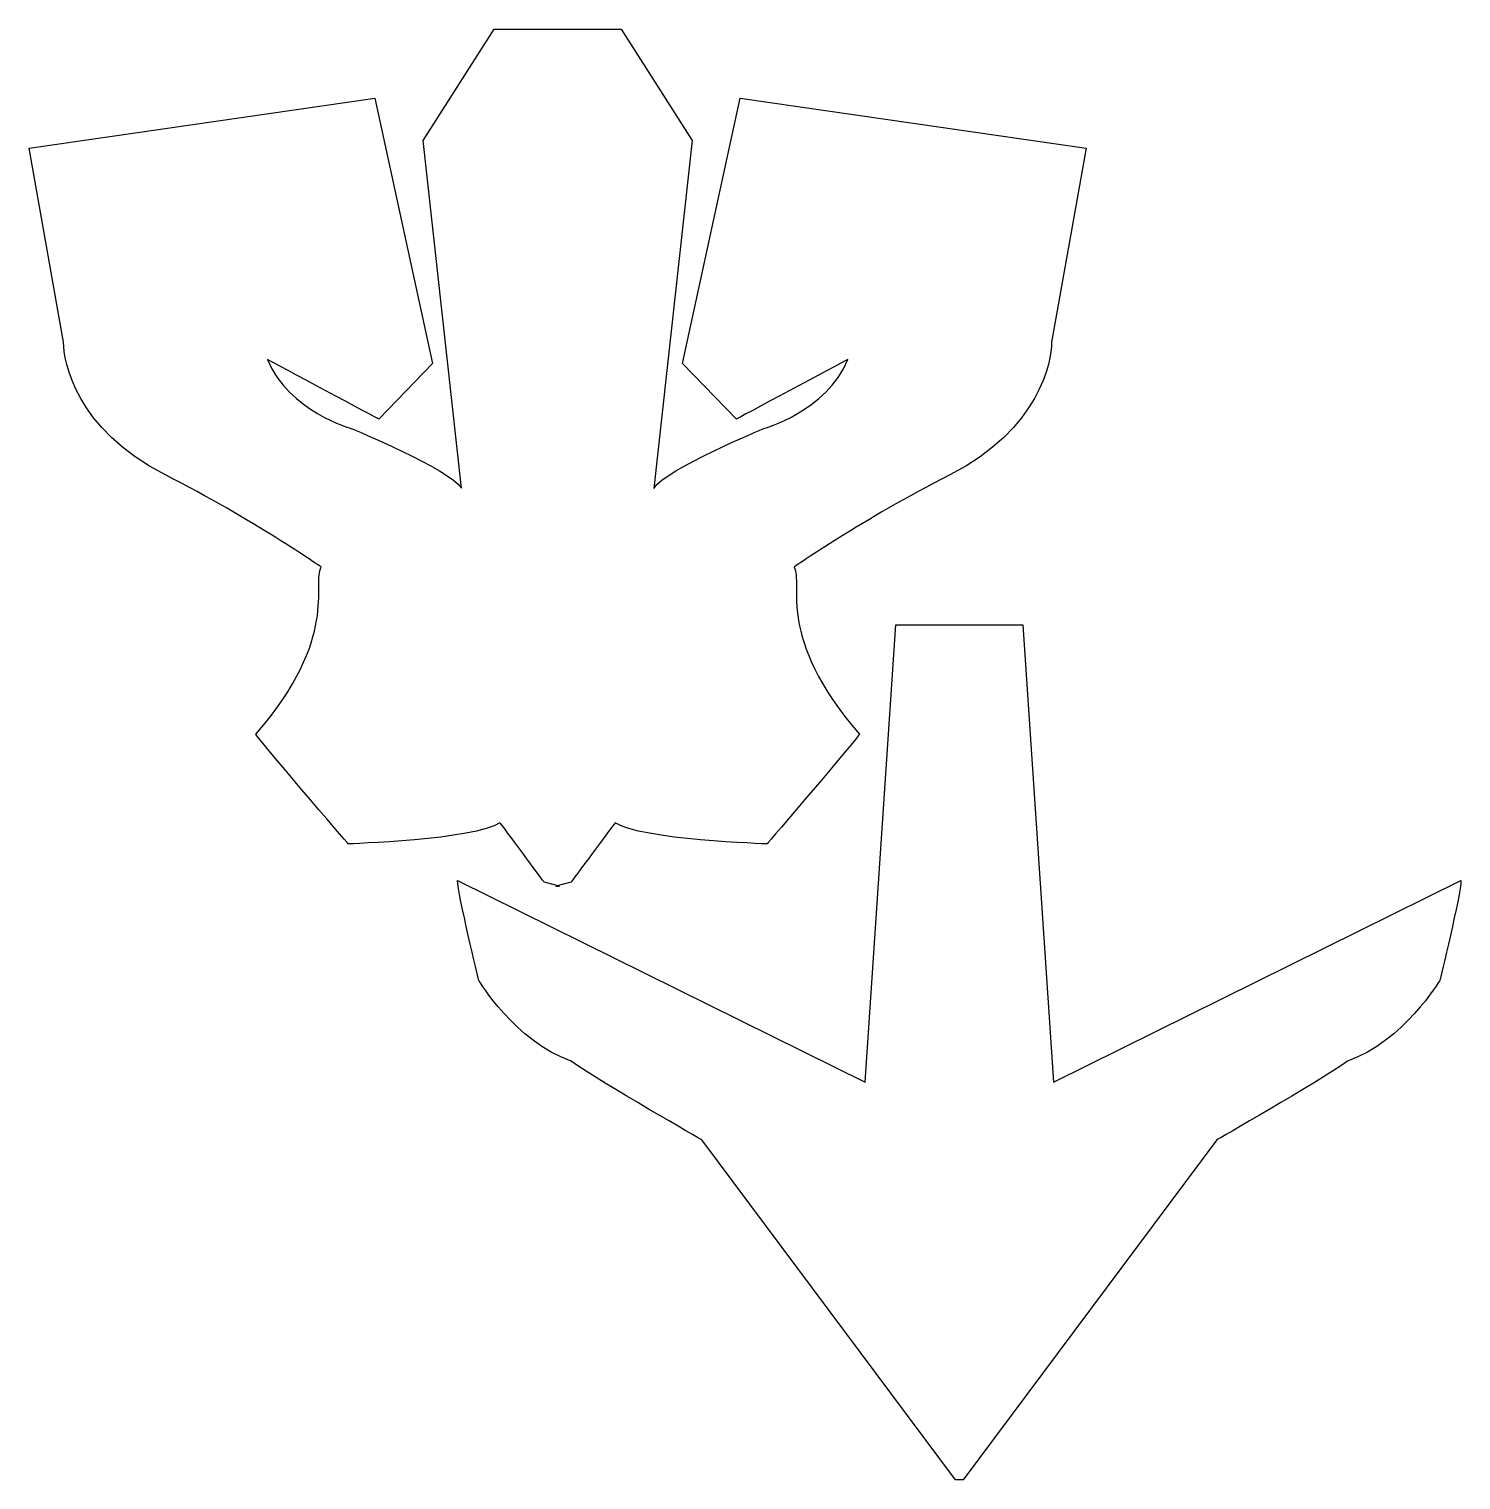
# Model space of a CAD drawing. Header units: centimetres. Extents: x -9.3 to 9.3, y -9.4 to 9.4.
import ezdxf

# ---------------------------------------------------------------- set-up
doc = ezdxf.new("R2010")
doc.units = ezdxf.units.CM
doc.header["$MEASUREMENT"] = 0
doc.layers.add('Camada 1', color=7, linetype='Continuous')

msp = doc.modelspace()

# ---------------------------------------------------------------- linework, layer by layer
at = {"layer": 'Camada 1'}
for points, knots in [([(-2.45775, -1.70924), (-2.45775, -1.70924), (-2.25812, -1.65931), (-2.25812, -1.65931), (-2.25812, -1.65931), (-2.25812, -1.65931), (-1.70919, -0.9108), (-1.68424, -0.88583), (-1.68424, -0.88583), (-1.35989, -1.11036), (0.28696, -1.16034), (0.28696, -1.16034), (0.28696, -1.16034), (0.28696, -1.16034), (1.48465, 0.23698), (1.48465, 0.26193), (1.48465, 0.26193), (0.38679, 1.5345), (0.76104, 2.20815), (0.63626, 2.43273), (0.63626, 2.43273), (0.63626, 2.43273), (1.5328, 3.05617), (2.65736, 3.63042), (2.65736, 3.63042), (3.8301, 4.22925), (3.9798, 5.10259), (3.9798, 5.35209), (3.9798, 5.35209), (3.9798, 5.35209), (4.42896, 7.87222), (4.42896, 7.87222), (4.42896, 7.87222), (4.42896, 7.87222), (-0.06234, 8.52098), (-0.06234, 8.52098), (-0.06234, 8.52098), (-0.06234, 8.52098), (-0.81093, 5.07764), (-0.81093, 5.07764), (-0.81093, 5.07764), (-0.81093, 5.07764), (-0.1123, 4.35403), (-0.1123, 4.35403), (-0.1123, 4.35403), (-0.1123, 4.35403), (1.23509, 5.07764), (1.33489, 5.12754), (1.33489, 5.12754), (1.06038, 4.45383), (0.23703, 4.22925), (0.23703, 4.22925), (0.23703, 4.22925), (0.23703, 4.22925), (-1.03551, 3.70524), (-1.18521, 3.45574), (-1.18521, 3.45574), (-1.18521, 3.45574), (-0.68618, 7.97202), (-0.68618, 7.97202), (-0.68618, 7.97202), (-0.68618, 7.97202), (-1.60939, 9.41925), (-1.60939, 9.41925), (-1.60939, 9.41925), (-1.60939, 9.41925), (-2.4328, 9.41925), (-2.4328, 9.41925), (-2.4328, 9.41925), (-2.4328, 9.41925), (-3.25621, 9.41925), (-3.25621, 9.41925), (-3.25621, 9.41925), (-3.25621, 9.41925), (-4.17945, 7.97206), (-4.17945, 7.97206), (-4.17945, 7.97206), (-4.17945, 7.97206), (-3.68042, 3.45578), (-3.68042, 3.45578), (-3.68042, 3.45578), (-3.83012, 3.70528), (-5.10266, 4.22929), (-5.10266, 4.22929), (-5.10266, 4.22929), (-5.10266, 4.22929), (-5.92604, 4.45387), (-6.20052, 5.12758), (-6.20052, 5.12758), (-6.10072, 5.07768), (-4.75333, 4.35407), (-4.75333, 4.35407), (-4.75333, 4.35407), (-4.75333, 4.35407), (-4.0547, 5.07768), (-4.0547, 5.07768), (-4.0547, 5.07768), (-4.0547, 5.07768), (-4.80323, 8.52099), (-4.80323, 8.52099), (-4.80323, 8.52099), (-4.80323, 8.52099), (-9.29453, 7.87223), (-9.29453, 7.87223), (-9.29453, 7.87223), (-9.29453, 7.87223), (-8.8454, 5.3521), (-8.8454, 5.3521), (-8.8454, 5.3521), (-8.8454, 5.1026), (-8.69567, 4.22926), (-7.52293, 3.63043), (-7.52293, 3.63043), (-6.39834, 3.05618), (-5.50186, 2.43274), (-5.50186, 2.43274), (-5.50186, 2.43274), (-5.62661, 2.20816), (-5.25236, 1.53451), (-6.35022, 0.26194), (-6.35022, 0.26194), (-6.35022, 0.23699), (-5.15253, -1.16033), (-5.15253, -1.16033), (-5.15253, -1.16033), (-5.15253, -1.16033), (-3.50568, -1.11035), (-3.18133, -0.88582), (-3.18133, -0.88582), (-3.15638, -0.9108), (-2.60745, -1.6593), (-2.60745, -1.6593), (-2.60745, -1.6593), (-2.60745, -1.6593), (-2.40782, -1.70923), (-2.40782, -1.70923), (-2.40782, -1.70923), (-2.40782, -1.70923), (-2.45775, -1.70924), (-2.45775, -1.70924)], [0, 0, 0, 0, 0.02777778, 0.02777778, 0.02777778, 0.02777778, 0.05555556, 0.05555556, 0.05555556, 0.05555556, 0.08333333, 0.08333333, 0.08333333, 0.08333333, 0.11111111, 0.11111111, 0.11111111, 0.11111111, 0.13888889, 0.13888889, 0.13888889, 0.13888889, 0.16666667, 0.16666667, 0.16666667, 0.16666667, 0.19444444, 0.19444444, 0.19444444, 0.19444444, 0.22222222, 0.22222222, 0.22222222, 0.22222222, 0.25, 0.25, 0.25, 0.25, 0.27777778, 0.27777778, 0.27777778, 0.27777778, 0.30555556, 0.30555556, 0.30555556, 0.30555556, 0.33333333, 0.33333333, 0.33333333, 0.33333333, 0.36111111, 0.36111111, 0.36111111, 0.36111111, 0.38888889, 0.38888889, 0.38888889, 0.38888889, 0.41666667, 0.41666667, 0.41666667, 0.41666667, 0.44444444, 0.44444444, 0.44444444, 0.44444444, 0.47222222, 0.47222222, 0.47222222, 0.47222222, 0.5, 0.5, 0.5, 0.5, 0.52777778, 0.52777778, 0.52777778, 0.52777778, 0.55555556, 0.55555556, 0.55555556, 0.55555556, 0.58333333, 0.58333333, 0.58333333, 0.58333333, 0.61111111, 0.61111111, 0.61111111, 0.61111111, 0.63888889, 0.63888889, 0.63888889, 0.63888889, 0.66666667, 0.66666667, 0.66666667, 0.66666667, 0.69444444, 0.69444444, 0.69444444, 0.69444444, 0.72222222, 0.72222222, 0.72222222, 0.72222222, 0.75, 0.75, 0.75, 0.75, 0.77777778, 0.77777778, 0.77777778, 0.77777778, 0.80555556, 0.80555556, 0.80555556, 0.80555556, 0.83333333, 0.83333333, 0.83333333, 0.83333333, 0.86111111, 0.86111111, 0.86111111, 0.86111111, 0.88888889, 0.88888889, 0.88888889, 0.88888889, 0.91666667, 0.91666667, 0.91666667, 0.91666667, 0.94444444, 0.94444444, 0.94444444, 0.94444444, 1, 1, 1, 1]), ([(2.83203, -9.41925), (2.83203, -9.41925), (6.12564, -5.00283), (6.12564, -5.00283), (6.12564, -5.00283), (6.12564, -5.00283), (7.39815, -4.27922), (7.82233, -3.97979), (7.82233, -3.97979), (8.54594, -3.73026), (9.02007, -2.93183), (9.02007, -2.93183), (9.02007, -2.93183), (9.02007, -2.93183), (9.29452, -1.80899), (9.29452, -1.63437), (9.29452, -1.63437), (9.29452, -1.63437), (4.00476, -4.2543), (4.00476, -4.2543), (4.00476, -4.2543), (4.00476, -4.2543), (3.6055, 1.68422), (3.6055, 1.68422), (3.6055, 1.68422), (3.6055, 1.68422), (2.78211, 1.68423), (2.78211, 1.68423), (2.78211, 1.68423), (2.78211, 1.68423), (1.9587, 1.68423), (1.9587, 1.68423), (1.9587, 1.68423), (1.9587, 1.68423), (1.55947, -4.25429), (1.55947, -4.25429), (1.55947, -4.25429), (1.55947, -4.25429), (-3.73029, -1.63436), (-3.73029, -1.63436), (-3.73029, -1.63436), (-3.73029, -1.80901), (-3.45584, -2.93182), (-3.45584, -2.93182), (-3.45584, -2.93182), (-3.45584, -2.93182), (-2.98173, -3.73028), (-2.25812, -3.97978), (-2.25812, -3.97978), (-1.83397, -4.27921), (-0.56143, -5.00282), (-0.56143, -5.00282), (-0.56143, -5.00282), (-0.56143, -5.00282), (2.73221, -9.41924), (2.73221, -9.41924), (2.73221, -9.41924), (2.73221, -9.41924), (2.83203, -9.41925), (2.83203, -9.41925)], [0, 0, 0, 0, 0.0625, 0.0625, 0.0625, 0.0625, 0.125, 0.125, 0.125, 0.125, 0.1875, 0.1875, 0.1875, 0.1875, 0.25, 0.25, 0.25, 0.25, 0.3125, 0.3125, 0.3125, 0.3125, 0.375, 0.375, 0.375, 0.375, 0.4375, 0.4375, 0.4375, 0.4375, 0.5, 0.5, 0.5, 0.5, 0.5625, 0.5625, 0.5625, 0.5625, 0.625, 0.625, 0.625, 0.625, 0.6875, 0.6875, 0.6875, 0.6875, 0.75, 0.75, 0.75, 0.75, 0.8125, 0.8125, 0.8125, 0.8125, 0.875, 0.875, 0.875, 0.875, 1, 1, 1, 1])]:
    msp.add_open_spline(points, degree=3, knots=knots, dxfattribs=at)

doc.saveas('drawing.dxf')
